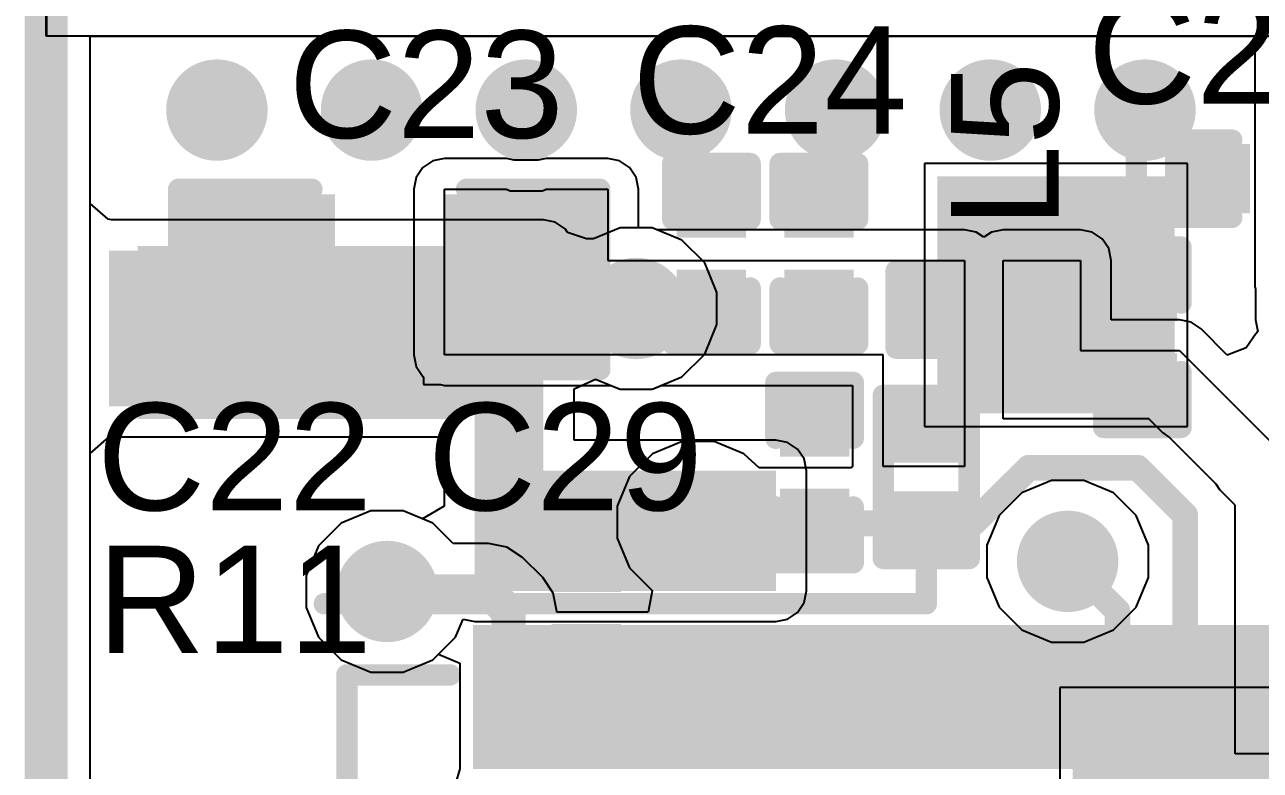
# Model space of a CAD drawing. Header units: millimetres. Extents: x -6 to 37.5, y -2.1 to 28.8.
# Drawn here: x -2.13 to 5.18, y 18.72 to 23.14 of the extents above; entities that cross this region are included whole.
import ezdxf

# ---------------------------------------------------------------- set-up
doc = ezdxf.new("R2010")
doc.units = ezdxf.units.MM
for name, color, linetype in [('BottomLayer', 5, 'Continuous'), ('BottomPaste', 16, 'Continuous'), ('BottomSolder', 6, 'Continuous'), ('Mechanical2', 216, 'Continuous'), ('TopLayer', 1, 'Continuous'), ('TopOverlay', 2, 'Continuous'), ('TopPaste', 8, 'Continuous'), ('TopSolder', 216, 'Continuous'), ('ViaHoleLayer', 16, 'Continuous')]:
    doc.layers.add(name, color=color, linetype=linetype)
doc.styles.add('Arial', font='arial.ttf', dxfattribs={"height": 0.2})

# ---------------------------------------------------------------- blocks, each defined once
blk = doc.blocks.new('QFNWB_56__7_7__4')
at = {"layer": 'TopLayer'}
for points in [[(-3.74998742, 1.91001142), (-3.09998618, 1.91001142), (-3.09998618, 1.69001186), (-3.74998742, 1.69001186)], [(-3.74998742, 1.51001222), (-3.09998618, 1.51001222), (-3.09998618, 1.29001266), (-3.74998742, 1.29001266)], [(-3.74998742, 1.11001302), (-3.09998618, 1.11001302), (-3.09998618, 0.8900134599999999), (-3.74998742, 0.8900134599999999)], [(-3.74998742, 0.71001382), (-3.09998618, 0.71001382), (-3.09998618, 0.49001426), (-3.74998742, 0.49001426)], [(-3.74998742, 0.31001462), (-3.09998618, 0.31001462), (-3.09998618, 0.09001506), (-3.74998742, 0.09001506)], [(-3.74998742, -0.08998458), (-3.09998618, -0.08998458), (-3.09998618, -0.30998414), (-3.74998742, -0.30998414)], [(-3.74998742, -0.48998378), (-3.09998618, -0.48998378), (-3.09998618, -0.70998334), (-3.74998742, -0.70998334)], [(-3.74998742, -0.88998298), (-3.09998618, -0.88998298), (-3.09998618, -1.10998254), (-3.74998742, -1.10998254)], [(-3.74998742, -1.28998218), (-3.09998618, -1.28998218), (-3.09998618, -1.50998174), (-3.74998742, -1.50998174)], [(-3.74998742, -1.68998138), (-3.09998618, -1.68998138), (-3.09998618, -1.90998094), (-3.74998742, -1.90998094)], [(-3.74998742, -2.08998058), (-3.09998618, -2.08998058), (-3.09998618, -2.30998014), (-3.74998742, -2.30998014)], [(-3.74998742, -2.48997978), (-3.09998618, -2.48997978), (-3.09998618, -2.70997934), (-3.74998742, -2.70997934)]]:
    blk.add_hatch(color=1, dxfattribs=at).paths.add_polyline_path(points)
at = {"layer": 'TopPaste'}
for points in [[(-3.74998742, 1.91001142), (-3.09998618, 1.91001142), (-3.09998618, 1.69001186), (-3.74998742, 1.69001186)], [(-3.74998742, 1.51001222), (-3.09998618, 1.51001222), (-3.09998618, 1.29001266), (-3.74998742, 1.29001266)], [(-3.74998742, 1.11001302), (-3.09998618, 1.11001302), (-3.09998618, 0.8900134599999999), (-3.74998742, 0.8900134599999999)], [(-3.74998742, 0.71001382), (-3.09998618, 0.71001382), (-3.09998618, 0.49001426), (-3.74998742, 0.49001426)], [(-3.74998742, 0.31001462), (-3.09998618, 0.31001462), (-3.09998618, 0.09001506), (-3.74998742, 0.09001506)], [(-3.74998742, -0.08998458), (-3.09998618, -0.08998458), (-3.09998618, -0.30998414), (-3.74998742, -0.30998414)], [(-3.74998742, -0.48998378), (-3.09998618, -0.48998378), (-3.09998618, -0.70998334), (-3.74998742, -0.70998334)], [(-3.74998742, -0.88998298), (-3.09998618, -0.88998298), (-3.09998618, -1.10998254), (-3.74998742, -1.10998254)], [(-3.74998742, -1.28998218), (-3.09998618, -1.28998218), (-3.09998618, -1.50998174), (-3.74998742, -1.50998174)], [(-3.74998742, -1.68998138), (-3.09998618, -1.68998138), (-3.09998618, -1.90998094), (-3.74998742, -1.90998094)], [(-3.74998742, -2.08998058), (-3.09998618, -2.08998058), (-3.09998618, -2.30998014), (-3.74998742, -2.30998014)], [(-3.74998742, -2.48997978), (-3.09998618, -2.48997978), (-3.09998618, -2.70997934), (-3.74998742, -2.70997934)]]:
    blk.add_hatch(color=8, dxfattribs=at).paths.add_polyline_path(points)
at = {"layer": 'TopSolder'}
for points in [[(-3.85158742, 2.01161142), (-2.99838618, 2.01161142), (-2.99838618, 1.58841186), (-3.85158742, 1.58841186)], [(-3.85158742, 1.61161222), (-2.99838618, 1.61161222), (-2.99838618, 1.18841266), (-3.85158742, 1.18841266)], [(-3.85158742, 1.21161302), (-2.99838618, 1.21161302), (-2.99838618, 0.7884134599999999), (-3.85158742, 0.7884134599999999)], [(-3.85158742, 0.8116138199999999), (-2.99838618, 0.8116138199999999), (-2.99838618, 0.38841426), (-3.85158742, 0.38841426)], [(-3.85158742, 0.4116146199999999), (-2.99838618, 0.4116146199999999), (-2.99838618, -0.01158494), (-3.85158742, -0.01158494)], [(-3.85158742, 0.01161542), (-2.99838618, 0.01161542), (-2.99838618, -0.4115841399999999), (-3.85158742, -0.4115841399999999)], [(-3.85158742, -0.38838378), (-2.99838618, -0.38838378), (-2.99838618, -0.8115833399999999), (-3.85158742, -0.8115833399999999)], [(-3.85158742, -0.78838298), (-2.99838618, -0.78838298), (-2.99838618, -1.21158254), (-3.85158742, -1.21158254)], [(-3.85158742, -1.18838218), (-2.99838618, -1.18838218), (-2.99838618, -1.61158174), (-3.85158742, -1.61158174)], [(-3.85158742, -1.58838138), (-2.99838618, -1.58838138), (-2.99838618, -2.01158094), (-3.85158742, -2.01158094)], [(-3.85158742, -1.98838058), (-2.99838618, -1.98838058), (-2.99838618, -2.41158014), (-3.85158742, -2.41158014)], [(-3.85158742, -2.38837978), (-2.99838618, -2.38837978), (-2.99838618, -2.81157934), (-3.85158742, -2.81157934)]]:
    blk.add_hatch(color=216, dxfattribs=at).paths.add_polyline_path(points)
at = {"layer": 'TopOverlay', "const_width": 0.127}
for points in [[(-3.556, -3.55598476), (-3.556, -2.94638476)], [(-2.921, -3.55598476), (-3.556, -3.55598476)]]:
    blk.add_lwpolyline(points, dxfattribs=at)
at = {"layer": 'TopOverlay', "const_width": 0.0635}
for points in [[(-3.587749999999999, -2.94638476, 1), (-3.52425, -2.94638476, 1)], [(-3.587749999999999, -3.55598476, 1), (-3.52425, -3.55598476, 1)], [(-3.587749999999999, -3.55598476, 1), (-3.52425, -3.55598476, 1)]]:
    blk.add_lwpolyline(points, format="xyb", close=True, dxfattribs=at)
blk = doc.blocks.new('R___0201_24')
at = {"layer": 'TopLayer'}
for points in [[(-0.40998013, 0.18499963), (-0.13998067, 0.18499963), (-0.13998067, -0.18499963), (-0.40998013, -0.18499963)], [(0.13998067, 0.18499963), (0.40998013, 0.18499963), (0.40998013, -0.18499963), (0.13998067, -0.18499963)]]:
    blk.add_hatch(color=1, dxfattribs=at).paths.add_polyline_path(points)
at = {"layer": 'TopPaste'}
for points in [[(-0.40998013, 0.18499963), (-0.13998067, 0.18499963), (-0.13998067, -0.18499963), (-0.40998013, -0.18499963)], [(0.13998067, 0.18499963), (0.40998013, 0.18499963), (0.40998013, -0.18499963), (0.13998067, -0.18499963)]]:
    blk.add_hatch(color=8, dxfattribs=at).paths.add_polyline_path(points)
at = {"layer": 'TopSolder'}
for points in [[(-0.4649812899999999, 0.24000079), (-0.08497951, 0.24000079), (-0.08497951, -0.24000079), (-0.4649812899999999, -0.24000079)], [(0.08497951, 0.24000079), (0.4649812899999999, 0.24000079), (0.4649812899999999, -0.24000079), (0.08497951, -0.24000079)]]:
    blk.add_hatch(color=216, dxfattribs=at).paths.add_polyline_path(points)
at = {"layer": 'TopOverlay', "const_width": 0.127}
for points in [[(-0.4826, 0.254), (-0.4826, -0.254)], [(-0.4826, 0.254), (0.4826, 0.254)], [(0.4826, 0.254), (0.4826, -0.254)], [(-0.4826, -0.254), (0.4826, -0.254)]]:
    blk.add_lwpolyline(points, dxfattribs=at)
at = {"layer": 'TopOverlay', "const_width": 0.0635}
for points in [[(-0.51435, 0.254, 1), (-0.4508499999999999, 0.254, 1)], [(-0.51435, 0.254, 1), (-0.4508499999999999, 0.254, 1)], [(0.4508499999999999, 0.254, 1), (0.51435, 0.254, 1)], [(0.4508499999999999, 0.254, 1), (0.51435, 0.254, 1)], [(-0.51435, -0.254, 1), (-0.4508499999999999, -0.254, 1)], [(-0.51435, -0.254, 1), (-0.4508499999999999, -0.254, 1)], [(0.4508499999999999, -0.254, 1), (0.51435, -0.254, 1)], [(0.4508499999999999, -0.254, 1), (0.51435, -0.254, 1)]]:
    blk.add_lwpolyline(points, format="xyb", close=True, dxfattribs=at)
blk = doc.blocks.new('IND_0201_26')
at = {"layer": 'TopLayer'}
for points in [[(-0.39998015, 0.1499997), (-0.14998065, 0.1499997), (-0.14998065, -0.1499997), (-0.39998015, -0.1499997)], [(0.14998065, 0.1499997), (0.39998015, 0.1499997), (0.39998015, -0.1499997), (0.14998065, -0.1499997)]]:
    blk.add_hatch(color=1, dxfattribs=at).paths.add_polyline_path(points)
at = {"layer": 'TopPaste'}
for points in [[(-0.39998015, 0.1499997), (-0.14998065, 0.1499997), (-0.14998065, -0.1499997), (-0.39998015, -0.1499997)], [(0.14998065, 0.1499997), (0.39998015, 0.1499997), (0.39998015, -0.1499997), (0.14998065, -0.1499997)]]:
    blk.add_hatch(color=8, dxfattribs=at).paths.add_polyline_path(points)
at = {"layer": 'TopSolder'}
for points in [[(-0.4549813099999999, 0.20500086), (-0.09497948999999999, 0.20500086), (-0.09497948999999999, -0.20500086), (-0.4549813099999999, -0.20500086)], [(0.09497948999999999, 0.20500086), (0.4549813099999999, 0.20500086), (0.4549813099999999, -0.20500086), (0.09497948999999999, -0.20500086)]]:
    blk.add_hatch(color=216, dxfattribs=at).paths.add_polyline_path(points)
at = {"layer": 'TopOverlay', "const_width": 0.127}
for points in [[(-0.4826, 0.2286), (0.4826, 0.2286)], [(-0.4826, -0.2286), (-0.4826, 0.2286)], [(0.4826, -0.2286), (0.4826, 0.2286)], [(-0.4826, -0.2286), (0.4826, -0.2286)]]:
    blk.add_lwpolyline(points, dxfattribs=at)
at = {"layer": 'TopOverlay', "const_width": 0.0635}
for points in [[(-0.51435, 0.2286, 1), (-0.4508499999999999, 0.2286, 1)], [(-0.51435, 0.2286, 1), (-0.4508499999999999, 0.2286, 1)], [(0.4508499999999999, 0.2286, 1), (0.51435, 0.2286, 1)], [(0.4508499999999999, 0.2286, 1), (0.51435, 0.2286, 1)], [(-0.51435, -0.2286, 1), (-0.4508499999999999, -0.2286, 1)], [(-0.51435, -0.2286, 1), (-0.4508499999999999, -0.2286, 1)], [(0.4508499999999999, -0.2286, 1), (0.51435, -0.2286, 1)], [(0.4508499999999999, -0.2286, 1), (0.51435, -0.2286, 1)]]:
    blk.add_lwpolyline(points, format="xyb", close=True, dxfattribs=at)
blk = doc.blocks.new('CAP_0201_B_36')
at = {"layer": 'BottomLayer'}
for points in [[(-0.44998132, 0.15002002), (-0.14998192, 0.15002002), (-0.14998192, -0.14997938), (-0.44998132, -0.14997938)], [(0.15001748, 0.15002002), (0.45001688, 0.15002002), (0.45001688, -0.14997938), (0.15001748, -0.14997938)]]:
    blk.add_hatch(color=5, dxfattribs=at).paths.add_polyline_path(points)
at = {"layer": 'BottomPaste'}
for points in [[(-0.44998132, 0.15002002), (-0.14998192, 0.15002002), (-0.14998192, -0.14997938), (-0.44998132, -0.14997938)], [(0.15001748, 0.15002002), (0.45001688, 0.15002002), (0.45001688, -0.14997938), (0.15001748, -0.14997938)]]:
    blk.add_hatch(color=16, dxfattribs=at).paths.add_polyline_path(points)
at = {"layer": 'BottomSolder'}
for points in [[(-0.50498248, 0.20502118), (-0.09498076, 0.20502118), (-0.09498076, -0.20498054), (-0.50498248, -0.20498054)], [(0.09501631999999999, 0.20502118), (0.50501804, 0.20502118), (0.50501804, -0.20498054), (0.09501631999999999, -0.20498054)]]:
    blk.add_hatch(color=6, dxfattribs=at).paths.add_polyline_path(points)
blk = doc.blocks.new('CAP_0201_38')
at = {"layer": 'TopLayer'}
for points in [[(-0.44998386, 0.15002002), (-0.14998446, 0.15002002), (-0.14998446, -0.14997938), (-0.44998386, -0.14997938)], [(0.15001494, 0.15002002), (0.45001434, 0.15002002), (0.45001434, -0.14997938), (0.15001494, -0.14997938)]]:
    blk.add_hatch(color=1, dxfattribs=at).paths.add_polyline_path(points)
at = {"layer": 'TopPaste'}
for points in [[(-0.44998386, 0.15002002), (-0.14998446, 0.15002002), (-0.14998446, -0.14997938), (-0.44998386, -0.14997938)], [(0.15001494, 0.15002002), (0.45001434, 0.15002002), (0.45001434, -0.14997938), (0.15001494, -0.14997938)]]:
    blk.add_hatch(color=8, dxfattribs=at).paths.add_polyline_path(points)
at = {"layer": 'TopSolder'}
for points in [[(-0.50498502, 0.20502118), (-0.0949833, 0.20502118), (-0.0949833, -0.20498054), (-0.50498502, -0.20498054)], [(0.09501377999999999, 0.20502118), (0.5050155, 0.20502118), (0.5050155, -0.20498054), (0.09501377999999999, -0.20498054)]]:
    blk.add_hatch(color=216, dxfattribs=at).paths.add_polyline_path(points)
at = {"layer": 'TopOverlay', "const_width": 0.127}
for points in [[(-0.53341016, -0.22857968), (-0.53341016, 0.22862032)], [(-0.20321016, 0.22862032), (-0.53341016, 0.22862032)], [(0.53338984, 0.22862032), (0.20318984, 0.22862032)], [(0.53338984, -0.22857968), (0.53338984, 0.22862032)], [(-0.20321016, -0.22857968), (-0.53341016, -0.22857968)], [(0.53338984, -0.22857968), (0.20318984, -0.22857968)]]:
    blk.add_lwpolyline(points, dxfattribs=at)
at = {"layer": 'TopOverlay', "const_width": 0.0635}
for points in [[(-0.56516016, 0.22862032, 1), (-0.50166016, 0.22862032, 1)], [(-0.56516016, 0.22862032, 1), (-0.50166016, 0.22862032, 1)], [(-0.23496016, 0.22862032, 1), (-0.17146016, 0.22862032, 1)], [(0.17143984, 0.22862032, 1), (0.23493984, 0.22862032, 1)], [(0.50163984, 0.22862032, 1), (0.56513984, 0.22862032, 1)], [(0.50163984, 0.22862032, 1), (0.56513984, 0.22862032, 1)], [(-0.56516016, -0.22857968, 1), (-0.50166016, -0.22857968, 1)], [(-0.56516016, -0.22857968, 1), (-0.50166016, -0.22857968, 1)], [(-0.23496016, -0.22857968, 1), (-0.17146016, -0.22857968, 1)], [(0.17143984, -0.22857968, 1), (0.23493984, -0.22857968, 1)], [(0.50163984, -0.22857968, 1), (0.56513984, -0.22857968, 1)], [(0.50163984, -0.22857968, 1), (0.56513984, -0.22857968, 1)]]:
    blk.add_lwpolyline(points, format="xyb", close=True, dxfattribs=at)
blk = doc.blocks.new('CAP_0201_39')
at = {"layer": 'TopLayer'}
for points in [[(-0.4500245, 0.1499997), (-0.1500251, 0.1499997), (-0.1500251, -0.1499997), (-0.4500245, -0.1499997)], [(0.1499743, 0.1499997), (0.4499736999999999, 0.1499997), (0.4499736999999999, -0.1499997), (0.1499743, -0.1499997)]]:
    blk.add_hatch(color=1, dxfattribs=at).paths.add_polyline_path(points)
at = {"layer": 'TopPaste'}
for points in [[(-0.4500245, 0.1499997), (-0.1500251, 0.1499997), (-0.1500251, -0.1499997), (-0.4500245, -0.1499997)], [(0.1499743, 0.1499997), (0.4499736999999999, 0.1499997), (0.4499736999999999, -0.1499997), (0.1499743, -0.1499997)]]:
    blk.add_hatch(color=8, dxfattribs=at).paths.add_polyline_path(points)
at = {"layer": 'TopSolder'}
for points in [[(-0.5050256599999999, 0.20500086), (-0.09502393999999999, 0.20500086), (-0.09502393999999999, -0.20500086), (-0.5050256599999999, -0.20500086)], [(0.09497314, 0.20500086), (0.50497486, 0.20500086), (0.50497486, -0.20500086), (0.09497314, -0.20500086)]]:
    blk.add_hatch(color=216, dxfattribs=at).paths.add_polyline_path(points)
at = {"layer": 'TopOverlay', "const_width": 0.127}
for points in [[(-0.5334, -0.2286), (-0.5334, 0.2286)], [(-0.2032, 0.2286), (-0.5334, 0.2286)], [(0.5334, 0.2286), (0.2032, 0.2286)], [(0.5334, -0.2286), (0.5334, 0.2286)], [(-0.2032, -0.2286), (-0.5334, -0.2286)], [(0.5334, -0.2286), (0.2032, -0.2286)]]:
    blk.add_lwpolyline(points, dxfattribs=at)
at = {"layer": 'TopOverlay', "const_width": 0.0635}
for points in [[(-0.5651499999999999, 0.2286, 1), (-0.5016499999999999, 0.2286, 1)], [(-0.5651499999999999, 0.2286, 1), (-0.5016499999999999, 0.2286, 1)], [(-0.23495, 0.2286, 1), (-0.17145, 0.2286, 1)], [(0.17145, 0.2286, 1), (0.23495, 0.2286, 1)], [(0.5016499999999999, 0.2286, 1), (0.5651499999999999, 0.2286, 1)], [(0.5016499999999999, 0.2286, 1), (0.5651499999999999, 0.2286, 1)], [(-0.5651499999999999, -0.2286, 1), (-0.5016499999999999, -0.2286, 1)], [(-0.5651499999999999, -0.2286, 1), (-0.5016499999999999, -0.2286, 1)], [(-0.23495, -0.2286, 1), (-0.17145, -0.2286, 1)], [(0.17145, -0.2286, 1), (0.23495, -0.2286, 1)], [(0.5016499999999999, -0.2286, 1), (0.5651499999999999, -0.2286, 1)], [(0.5016499999999999, -0.2286, 1), (0.5651499999999999, -0.2286, 1)]]:
    blk.add_lwpolyline(points, format="xyb", close=True, dxfattribs=at)
blk = doc.blocks.new('CAP_0201_40')
at = {"layer": 'TopLayer'}
for points in [[(-0.4500245, 0.1499997), (-0.1500251, 0.1499997), (-0.1500251, -0.1499997), (-0.4500245, -0.1499997)], [(0.1499743, 0.1499997), (0.4499736999999999, 0.1499997), (0.4499736999999999, -0.1499997), (0.1499743, -0.1499997)]]:
    blk.add_hatch(color=1, dxfattribs=at).paths.add_polyline_path(points)
at = {"layer": 'TopPaste'}
for points in [[(-0.4500245, 0.1499997), (-0.1500251, 0.1499997), (-0.1500251, -0.1499997), (-0.4500245, -0.1499997)], [(0.1499743, 0.1499997), (0.4499736999999999, 0.1499997), (0.4499736999999999, -0.1499997), (0.1499743, -0.1499997)]]:
    blk.add_hatch(color=8, dxfattribs=at).paths.add_polyline_path(points)
at = {"layer": 'TopSolder'}
for points in [[(-0.5050256599999999, 0.20500086), (-0.09502393999999999, 0.20500086), (-0.09502393999999999, -0.20500086), (-0.5050256599999999, -0.20500086)], [(0.09497314, 0.20500086), (0.50497486, 0.20500086), (0.50497486, -0.20500086), (0.09497314, -0.20500086)]]:
    blk.add_hatch(color=216, dxfattribs=at).paths.add_polyline_path(points)
at = {"layer": 'TopOverlay', "const_width": 0.127}
for points in [[(-0.5334, -0.2286), (-0.5334, 0.2286)], [(-0.2032, 0.2286), (-0.5334, 0.2286)], [(0.5334, 0.2286), (0.2032, 0.2286)], [(0.5334, -0.2286), (0.5334, 0.2286)], [(-0.2032, -0.2286), (-0.5334, -0.2286)], [(0.5334, -0.2286), (0.2032, -0.2286)]]:
    blk.add_lwpolyline(points, dxfattribs=at)
at = {"layer": 'TopOverlay', "const_width": 0.0635}
for points in [[(-0.5651499999999999, 0.2286, 1), (-0.5016499999999999, 0.2286, 1)], [(-0.5651499999999999, 0.2286, 1), (-0.5016499999999999, 0.2286, 1)], [(-0.23495, 0.2286, 1), (-0.17145, 0.2286, 1)], [(0.17145, 0.2286, 1), (0.23495, 0.2286, 1)], [(0.5016499999999999, 0.2286, 1), (0.5651499999999999, 0.2286, 1)], [(0.5016499999999999, 0.2286, 1), (0.5651499999999999, 0.2286, 1)], [(-0.5651499999999999, -0.2286, 1), (-0.5016499999999999, -0.2286, 1)], [(-0.5651499999999999, -0.2286, 1), (-0.5016499999999999, -0.2286, 1)], [(-0.23495, -0.2286, 1), (-0.17145, -0.2286, 1)], [(0.17145, -0.2286, 1), (0.23495, -0.2286, 1)], [(0.5016499999999999, -0.2286, 1), (0.5651499999999999, -0.2286, 1)], [(0.5016499999999999, -0.2286, 1), (0.5651499999999999, -0.2286, 1)]]:
    blk.add_lwpolyline(points, format="xyb", close=True, dxfattribs=at)
blk = doc.blocks.new('C___0603_41')
at = {"layer": 'TopLayer'}
for points in [[(-0.3809999999999999, 0.4445), (-0.3810000000000001, -0.4445), (-1.143, -0.4445), (-1.143, 0.4445)], [(1.143, 0.4445), (1.143, -0.4445), (0.3809999999999999, -0.4445), (0.3810000000000001, 0.4445)]]:
    blk.add_hatch(color=1, dxfattribs=at).paths.add_polyline_path(points)
at = {"layer": 'TopPaste'}
for points in [[(-0.3809999999999999, 0.4445), (-0.3810000000000001, -0.4445), (-1.143, -0.4445), (-1.143, 0.4445)], [(1.143, 0.4445), (1.143, -0.4445), (0.3809999999999999, -0.4445), (0.3810000000000001, 0.4445)]]:
    blk.add_hatch(color=8, dxfattribs=at).paths.add_polyline_path(points)
at = {"layer": 'TopSolder'}
for points in [[(-0.3210001199999999, 0.5044998799999999), (-0.3210001200000001, -0.50449988), (-1.20299988, -0.5044998799999999), (-1.20299988, 0.50449988)], [(1.20299988, 0.5044998799999999), (1.20299988, -0.50449988), (0.3210001199999999, -0.5044998799999999), (0.3210001200000001, 0.50449988)]]:
    blk.add_hatch(color=216, dxfattribs=at).paths.add_polyline_path(points)
at = {"layer": 'TopOverlay', "const_width": 0.127}
for points in [[(-1.2446, -0.5334), (-1.2446, 0.5334)], [(-1.2446, 0.5334), (-0.4571999999999999, 0.5334)], [(0.4571999999999999, 0.5334), (1.2446, 0.5334)], [(1.2446, -0.5334), (1.2446, 0.5334)], [(-1.2446, -0.5334), (-0.4571999999999999, -0.5334)], [(0.4571999999999999, -0.5334), (1.2446, -0.5334)]]:
    blk.add_lwpolyline(points, dxfattribs=at)
at = {"layer": 'TopOverlay', "const_width": 0.0635}
for points in [[(-1.27635, 0.5334, 1), (-1.21285, 0.5334, 1)], [(-1.27635, 0.5334, 1), (-1.21285, 0.5334, 1)], [(-0.4889499999999999, 0.5334, 1), (-0.42545, 0.5334, 1)], [(0.42545, 0.5334, 1), (0.4889499999999999, 0.5334, 1)], [(1.21285, 0.5334, 1), (1.27635, 0.5334, 1)], [(1.21285, 0.5334, 1), (1.27635, 0.5334, 1)], [(-1.27635, -0.5334, 1), (-1.21285, -0.5334, 1)], [(-1.27635, -0.5334, 1), (-1.21285, -0.5334, 1)], [(-0.4889499999999999, -0.5334, 1), (-0.42545, -0.5334, 1)], [(0.42545, -0.5334, 1), (0.4889499999999999, -0.5334, 1)], [(1.21285, -0.5334, 1), (1.27635, -0.5334, 1)], [(1.21285, -0.5334, 1), (1.27635, -0.5334, 1)]]:
    blk.add_lwpolyline(points, format="xyb", close=True, dxfattribs=at)
blk = doc.blocks.new('B3U_1000P_B_52')
at = {"layer": 'BottomLayer'}
for points in [[(-2.10998943, 0.8599792299999999), (-1.28998853, 0.8599792299999999), (-1.28998853, -0.86001987), (-2.10998943, -0.86001987)], [(1.29000377, 0.8599792299999999), (2.11000467, 0.8599792299999999), (2.11000467, -0.86001987), (1.29000377, -0.86001987)]]:
    blk.add_hatch(color=5, dxfattribs=at).paths.add_polyline_path(points)
at = {"layer": 'BottomPaste'}
for points in [[(-2.10998943, 0.8599792299999999), (-1.28998853, 0.8599792299999999), (-1.28998853, -0.86001987), (-2.10998943, -0.86001987)], [(1.29000377, 0.8599792299999999), (2.11000467, 0.8599792299999999), (2.11000467, -0.86001987), (1.29000377, -0.86001987)]]:
    blk.add_hatch(color=16, dxfattribs=at).paths.add_polyline_path(points)
at = {"layer": 'BottomSolder'}
for points in [[(-2.21158943, 0.96157923), (-1.18838853, 0.96157923), (-1.18838853, -0.9616198699999999), (-2.21158943, -0.9616198699999999)], [(1.18840377, 0.96157923), (2.21160467, 0.96157923), (2.21160467, -0.9616198699999999), (1.18840377, -0.9616198699999999)]]:
    blk.add_hatch(color=6, dxfattribs=at).paths.add_polyline_path(points)
blk = doc.blocks.new('TC33X_2_103E__B_58')
at = {"layer": 'BottomLayer'}
for points in [[(-1.60000569, 2.22500571), (-0.4000055499999999, 2.22500571), (-0.4000055499999999, 1.02500557), (-1.60000569, 1.02500557)], [(0.39999031, 2.22500571), (1.59999045, 2.22500571), (1.59999045, 1.02500557), (0.39999031, 1.02500557)], [(-0.8000072899999999, -0.87497539), (0.7999920500000001, -0.87497539), (0.7999920500000001, -2.37497493), (-0.8000072899999999, -2.37497493)]]:
    blk.add_hatch(color=5, dxfattribs=at).paths.add_polyline_path(points)
at = {"layer": 'BottomPaste'}
for points in [[(-1.60000569, 2.22500571), (-0.4000055499999999, 2.22500571), (-0.4000055499999999, 1.02500557), (-1.60000569, 1.02500557)], [(0.39999031, 2.22500571), (1.59999045, 2.22500571), (1.59999045, 1.02500557), (0.39999031, 1.02500557)], [(-0.8000072899999999, -0.87497539), (0.7999920500000001, -0.87497539), (0.7999920500000001, -2.37497493), (-0.8000072899999999, -2.37497493)]]:
    blk.add_hatch(color=16, dxfattribs=at).paths.add_polyline_path(points)
at = {"layer": 'BottomSolder'}
for points in [[(-1.70160569, 2.32660571), (-0.29840555, 2.32660571), (-0.29840555, 0.9234055699999999), (-1.70160569, 0.9234055699999999)], [(0.29839031, 2.32660571), (1.70159045, 2.32660571), (1.70159045, 0.9234055699999999), (0.29839031, 0.9234055699999999)], [(-0.9016072900000001, -0.7733753899999999), (0.90159205, -0.7733753899999999), (0.90159205, -2.47657493), (-0.9016072900000001, -2.47657493)]]:
    blk.add_hatch(color=6, dxfattribs=at).paths.add_polyline_path(points)
blk = doc.blocks.new('CAP_0201_88')
at = {"layer": 'TopLayer'}
for points in [[(-0.4500245, 0.1499997), (-0.1500251, 0.1499997), (-0.1500251, -0.1499997), (-0.4500245, -0.1499997)], [(0.1499743, 0.1499997), (0.4499736999999999, 0.1499997), (0.4499736999999999, -0.1499997), (0.1499743, -0.1499997)]]:
    blk.add_hatch(color=1, dxfattribs=at).paths.add_polyline_path(points)
at = {"layer": 'TopPaste'}
for points in [[(-0.4500245, 0.1499997), (-0.1500251, 0.1499997), (-0.1500251, -0.1499997), (-0.4500245, -0.1499997)], [(0.1499743, 0.1499997), (0.4499736999999999, 0.1499997), (0.4499736999999999, -0.1499997), (0.1499743, -0.1499997)]]:
    blk.add_hatch(color=8, dxfattribs=at).paths.add_polyline_path(points)
at = {"layer": 'TopSolder'}
for points in [[(-0.5050256599999999, 0.20500086), (-0.09502393999999999, 0.20500086), (-0.09502393999999999, -0.20500086), (-0.5050256599999999, -0.20500086)], [(0.09497314, 0.20500086), (0.50497486, 0.20500086), (0.50497486, -0.20500086), (0.09497314, -0.20500086)]]:
    blk.add_hatch(color=216, dxfattribs=at).paths.add_polyline_path(points)
at = {"layer": 'TopOverlay', "const_width": 0.127}
for points in [[(-0.5334, -0.2286), (-0.5334, 0.2286)], [(-0.2032, 0.2286), (-0.5334, 0.2286)], [(0.5334, 0.2286), (0.2032, 0.2286)], [(0.5334, -0.2286), (0.5334, 0.2286)], [(-0.2032, -0.2286), (-0.5334, -0.2286)], [(0.5334, -0.2286), (0.2032, -0.2286)]]:
    blk.add_lwpolyline(points, dxfattribs=at)
at = {"layer": 'TopOverlay', "const_width": 0.0635}
for points in [[(-0.5651499999999999, 0.2286, 1), (-0.5016499999999999, 0.2286, 1)], [(-0.5651499999999999, 0.2286, 1), (-0.5016499999999999, 0.2286, 1)], [(-0.23495, 0.2286, 1), (-0.17145, 0.2286, 1)], [(0.17145, 0.2286, 1), (0.23495, 0.2286, 1)], [(0.5016499999999999, 0.2286, 1), (0.5651499999999999, 0.2286, 1)], [(0.5016499999999999, 0.2286, 1), (0.5651499999999999, 0.2286, 1)], [(-0.5651499999999999, -0.2286, 1), (-0.5016499999999999, -0.2286, 1)], [(-0.5651499999999999, -0.2286, 1), (-0.5016499999999999, -0.2286, 1)], [(-0.23495, -0.2286, 1), (-0.17145, -0.2286, 1)], [(0.17145, -0.2286, 1), (0.23495, -0.2286, 1)], [(0.5016499999999999, -0.2286, 1), (0.5651499999999999, -0.2286, 1)], [(0.5016499999999999, -0.2286, 1), (0.5651499999999999, -0.2286, 1)]]:
    blk.add_lwpolyline(points, format="xyb", close=True, dxfattribs=at)
blk = doc.blocks.new('CAP_0201_96')
at = {"layer": 'TopLayer'}
for points in [[(-0.4499991, 0.1499997), (-0.1499997, 0.1499997), (-0.1499997, -0.1499997), (-0.4499991, -0.1499997)], [(0.1499997, 0.1499997), (0.4499991, 0.1499997), (0.4499991, -0.1499997), (0.1499997, -0.1499997)]]:
    blk.add_hatch(color=1, dxfattribs=at).paths.add_polyline_path(points)
at = {"layer": 'TopPaste'}
for points in [[(-0.4499991, 0.1499997), (-0.1499997, 0.1499997), (-0.1499997, -0.1499997), (-0.4499991, -0.1499997)], [(0.1499997, 0.1499997), (0.4499991, 0.1499997), (0.4499991, -0.1499997), (0.1499997, -0.1499997)]]:
    blk.add_hatch(color=8, dxfattribs=at).paths.add_polyline_path(points)
at = {"layer": 'TopSolder'}
for points in [[(-0.50500026, 0.20500086), (-0.09499853999999999, 0.20500086), (-0.09499853999999999, -0.20500086), (-0.50500026, -0.20500086)], [(0.09499853999999999, 0.20500086), (0.50500026, 0.20500086), (0.50500026, -0.20500086), (0.09499853999999999, -0.20500086)]]:
    blk.add_hatch(color=216, dxfattribs=at).paths.add_polyline_path(points)
at = {"layer": 'TopOverlay', "const_width": 0.127}
for points in [[(-0.5333746, -0.2286), (-0.5333746, 0.2286)], [(-0.5333746, 0.2286), (-0.2031746, 0.2286)], [(0.2032254, 0.2286), (0.5334253999999999, 0.2286)], [(0.5334253999999999, -0.2286), (0.5334253999999999, 0.2286)], [(-0.5333746, -0.2286), (-0.2031746, -0.2286)], [(0.2032254, -0.2286), (0.5334253999999999, -0.2286)]]:
    blk.add_lwpolyline(points, dxfattribs=at)
at = {"layer": 'TopOverlay', "const_width": 0.0635}
for points in [[(-0.5651246, 0.2286, 1), (-0.5016246, 0.2286, 1)], [(-0.5651246, 0.2286, 1), (-0.5016246, 0.2286, 1)], [(-0.2349246, 0.2286, 1), (-0.1714246, 0.2286, 1)], [(0.1714754, 0.2286, 1), (0.2349754, 0.2286, 1)], [(0.5016754, 0.2286, 1), (0.5651754, 0.2286, 1)], [(0.5016754, 0.2286, 1), (0.5651754, 0.2286, 1)], [(-0.5651246, -0.2286, 1), (-0.5016246, -0.2286, 1)], [(-0.5651246, -0.2286, 1), (-0.5016246, -0.2286, 1)], [(-0.2349246, -0.2286, 1), (-0.1714246, -0.2286, 1)], [(0.1714754, -0.2286, 1), (0.2349754, -0.2286, 1)], [(0.5016754, -0.2286, 1), (0.5651754, -0.2286, 1)], [(0.5016754, -0.2286, 1), (0.5651754, -0.2286, 1)]]:
    blk.add_lwpolyline(points, format="xyb", close=True, dxfattribs=at)

msp = doc.modelspace()

# ---------------------------------------------------------------- hatches: boundary and pattern name
at = {"layer": 'BottomLayer'}
h = msp.add_hatch(color=5, dxfattribs=at)
edge = h.paths.add_edge_path()
edge.add_arc((-0.9905999999999999, 22.6314), 0.2999994, 0, 360)
h = msp.add_hatch(color=5, dxfattribs=at)
edge = h.paths.add_edge_path()
edge.add_arc((-0.0762, 22.6314), 0.2999994, 0, 360)
h = msp.add_hatch(color=5, dxfattribs=at)
edge = h.paths.add_edge_path()
edge.add_arc((0.8382, 22.6314), 0.2999994, 0, 360)
h = msp.add_hatch(color=5, dxfattribs=at)
edge = h.paths.add_edge_path()
edge.add_arc((1.7526, 22.6314), 0.2999994, 0, 360)
h = msp.add_hatch(color=5, dxfattribs=at)
edge = h.paths.add_edge_path()
edge.add_arc((2.667, 22.6314), 0.2999994, 0, 360)
h = msp.add_hatch(color=5, dxfattribs=at)
edge = h.paths.add_edge_path()
edge.add_arc((3.581399999999999, 22.6314), 0.2999994, 0, 360)
h = msp.add_hatch(color=5, dxfattribs=at)
edge = h.paths.add_edge_path()
edge.add_arc((4.495799999999999, 22.6314), 0.2999994, 0, 360)
for points in [[(-1.62807396, 20.8788), (0.9397999999999999, 20.8788), (0.9397999999999999, 21.79978368), (-1.62807396, 21.79978368)], [(0.5334, 19.7866), (0.9397999999999999, 19.7866), (0.9397999999999999, 21.79978368), (0.5334, 21.79978368)], [(0.5334, 19.7866), (2.31387396, 19.7866), (2.31387396, 20.4978), (0.5334, 20.4978)]]:
    msp.add_hatch(color=5, dxfattribs=at).paths.add_polyline_path(points)
h = msp.add_hatch(color=5, dxfattribs=at)
edge = h.paths.add_edge_path()
edge.add_arc((1.48778468, 21.4573866), 0.2999994, 0, 360)
h = msp.add_hatch(color=5, dxfattribs=at)
edge = h.paths.add_edge_path()
edge.add_arc((1.8542, 20.193), 0.2999994, 0, 360)
h = msp.add_hatch(color=5, dxfattribs=at)
edge = h.paths.add_edge_path()
edge.add_arc((4.0386, 19.9611361), 0.2999994, 0, 360)
h = msp.add_hatch(color=5, dxfattribs=at)
edge = h.paths.add_edge_path()
edge.add_arc((0.01518412, 19.78293478), 0.2999994, 0, 360)
at = {"layer": 'TopLayer'}
h = msp.add_hatch(color=1, dxfattribs=at)
edge = h.paths.add_edge_path()
edge.add_arc((-0.9905999999999999, 22.6314), 0.2999994, 0, 360)
h = msp.add_hatch(color=1, dxfattribs=at)
edge = h.paths.add_edge_path()
edge.add_arc((-0.0762, 22.6314), 0.2999994, 0, 360)
h = msp.add_hatch(color=1, dxfattribs=at)
edge = h.paths.add_edge_path()
edge.add_arc((0.8382, 22.6314), 0.2999994, 0, 360)
h = msp.add_hatch(color=1, dxfattribs=at)
edge = h.paths.add_edge_path()
edge.add_arc((1.7526, 22.6314), 0.2999994, 0, 360)
h = msp.add_hatch(color=1, dxfattribs=at)
edge = h.paths.add_edge_path()
edge.add_arc((2.667, 22.6314), 0.2999994, 0, 360)
h = msp.add_hatch(color=1, dxfattribs=at)
edge = h.paths.add_edge_path()
edge.add_arc((3.581399999999999, 22.6314), 0.2999994, 0, 360)
h = msp.add_hatch(color=1, dxfattribs=at)
edge = h.paths.add_edge_path()
edge.add_arc((4.495799999999999, 22.6314), 0.2999994, 0, 360)
h = msp.add_hatch(color=1, dxfattribs=at)
edge = h.paths.add_edge_path()
edge.add_arc((1.48778468, 21.4573866), 0.2999994, 0, 360)
h = msp.add_hatch(color=1, dxfattribs=at)
edge = h.paths.add_edge_path()
edge.add_arc((1.8542, 20.193), 0.2999994, 0, 360)
h = msp.add_hatch(color=1, dxfattribs=at)
edge = h.paths.add_edge_path()
edge.add_arc((4.0386, 19.9611361), 0.2999994, 0, 360)
h = msp.add_hatch(color=1, dxfattribs=at)
edge = h.paths.add_edge_path()
edge.add_arc((0.01518412, 19.78293478), 0.2999994, 0, 360)
at = {"layer": 'ViaHoleLayer'}
h = msp.add_hatch(color=16, dxfattribs=at)
edge = h.paths.add_edge_path()
edge.add_arc((-0.9905999999999999, 22.6314), 0.1499997, 0, 360)
h = msp.add_hatch(color=16, dxfattribs=at)
edge = h.paths.add_edge_path()
edge.add_arc((-0.0762, 22.6314), 0.1499997, 0, 360)
h = msp.add_hatch(color=16, dxfattribs=at)
edge = h.paths.add_edge_path()
edge.add_arc((0.8382, 22.6314), 0.1499997, 0, 360)
h = msp.add_hatch(color=16, dxfattribs=at)
edge = h.paths.add_edge_path()
edge.add_arc((1.7526, 22.6314), 0.1499997, 0, 360)
h = msp.add_hatch(color=16, dxfattribs=at)
edge = h.paths.add_edge_path()
edge.add_arc((2.667, 22.6314), 0.1499997, 0, 360)
h = msp.add_hatch(color=16, dxfattribs=at)
edge = h.paths.add_edge_path()
edge.add_arc((3.581399999999999, 22.6314), 0.1499997, 0, 360)
h = msp.add_hatch(color=16, dxfattribs=at)
edge = h.paths.add_edge_path()
edge.add_arc((4.495799999999999, 22.6314), 0.1499997, 0, 360)
h = msp.add_hatch(color=16, dxfattribs=at)
edge = h.paths.add_edge_path()
edge.add_arc((1.48778468, 21.4573866), 0.1499997, 0, 360)
h = msp.add_hatch(color=16, dxfattribs=at)
edge = h.paths.add_edge_path()
edge.add_arc((1.8542, 20.193), 0.1499997, 0, 360)
h = msp.add_hatch(color=16, dxfattribs=at)
edge = h.paths.add_edge_path()
edge.add_arc((4.0386, 19.9611361), 0.1499997, 0, 360)
h = msp.add_hatch(color=16, dxfattribs=at)
edge = h.paths.add_edge_path()
edge.add_arc((0.01518412, 19.78293478), 0.1499997, 0, 360)

# ---------------------------------------------------------------- linework, layer by layer
at = {"layer": 'BottomLayer'}
for p, q in [((-2.00000362, 23.06979638), (-1.99999854, 26.39719892)), ((11.4398171, 23.06979892), (-2.00000362, 23.06979638)), ((-1.74103538, 23.06979638), (11.4398171, 23.06979892)), ((-1.74103538, 22.07925734), (-1.74103538, 23.06979638)), ((4.74815916, 22.31565768), (3.19256156, 22.31565768)), ((3.19256156, 22.31565768), (3.19256156, 20.76006008)), ((4.74815916, 20.76006008), (4.74815916, 22.31565768)), ((-1.63429188, 21.98647114), (-1.74103538, 22.07925734)), ((-1.61403538, 21.98106602), (-1.63429188, 21.98647114)), ((0.9397999999999999, 21.98106602), (-1.61403538, 21.98106602)), ((1.00917248, 21.9672662), (0.9397999999999999, 21.98106602)), ((1.06798618, 21.92796986), (1.00917248, 21.9672662)), ((1.08202984, 21.90695136), (1.06798618, 21.92796986)), ((1.3927455, 21.935186), (1.2365101, 21.87047188)), ((1.58282386, 21.935186), (1.3927455, 21.935186)), ((1.75843692, 21.86244548), (1.58282386, 21.935186)), ((1.1940794, 21.87004008), (1.08202984, 21.90695136)), ((1.2365101, 21.87047188), (1.1940794, 21.87004008)), ((1.89284356, 21.72803884), (1.75843692, 21.86244548)), ((1.96558408, 21.55242578), (1.89284356, 21.72803884)), ((1.96558408, 21.36234742), (1.96558408, 21.55242578)), ((1.89284356, 21.18673436), (1.96558408, 21.36234742)), ((1.75843692, 21.05232772), (1.89284356, 21.18673436)), ((1.12108234, 20.98244216), (1.24808488, 21.03950834)), ((1.24808488, 21.03950834), (1.3927455, 20.9795872)), ((1.58282386, 20.9795872), (1.75843692, 21.05232772)), ((1.12108234, 20.67908234), (1.12108234, 20.98244216)), ((1.3927455, 20.9795872), (1.58282386, 20.9795872)), ((3.19256156, 20.76006008), (4.74815916, 20.76006008)), ((-1.74103538, 20.59932634), (-1.62807142, 20.69751766)), ((-1.62807142, 20.69751766), (0.3521176599999999, 20.69751766)), ((0.3521176599999999, 20.69751766), (0.3521176599999999, 20.28764802)), ((2.31387396, 20.67908234), (1.12108234, 20.67908234)), ((2.38324644, 20.66528252), (2.31387396, 20.67908234)), ((-1.74103538, 15.03361992), (-1.74103538, 20.59932634)), ((2.44206014, 20.62598618), (2.38324644, 20.66528252)), ((2.48135648, 20.56717248), (2.44206014, 20.62598618)), ((2.4951563, 20.4978), (2.48135648, 20.56717248)), ((2.4951563, 19.7866), (2.4951563, 20.4978)), ((3.94356082, 20.4389355), (3.767947759999999, 20.36619498)), ((4.133639179999999, 20.4389355), (3.94356082, 20.4389355)), ((4.309252239999999, 20.36619498), (4.133639179999999, 20.4389355)), ((3.767947759999999, 20.36619498), (3.63354112, 20.23178834)), ((4.44365888, 20.23178834), (4.309252239999999, 20.36619498)), ((-0.07985505999999999, 20.26073418), (-0.25546812, 20.18799366)), ((0.1102233, 20.26073418), (-0.07985505999999999, 20.26073418)), ((0.22511512, 20.21314474), (0.1102233, 20.26073418)), ((0.3521176599999999, 20.28764802), (0.22511512, 20.21314474)), ((-0.25546812, 20.18799366), (-0.3898747599999999, 20.05358702)), ((3.63354112, 20.23178834), (3.5608006, 20.05617528)), ((4.5163994, 20.05617528), (4.44365888, 20.23178834)), ((-0.3898747599999999, 20.05358702), (-0.46261528, 19.87797396)), ((3.5608006, 20.05617528), (3.5608006, 19.86609692)), ((4.5163994, 19.86609692), (4.5163994, 20.05617528)), ((-0.46261528, 19.87797396), (-0.46261528, 19.6878956)), ((3.5608006, 19.86609692), (3.63354112, 19.69048386)), ((4.44365888, 19.69048386), (4.5163994, 19.86609692)), ((2.48135648, 19.71722752), (2.4951563, 19.7866)), ((-0.46261528, 19.6878956), (-0.3898747599999999, 19.51228254)), ((2.38324644, 19.61911748), (2.44206014, 19.65841382)), ((2.44206014, 19.65841382), (2.48135648, 19.71722752)), ((3.63354112, 19.69048386), (3.767947759999999, 19.55607722)), ((4.309252239999999, 19.55607722), (4.44365888, 19.69048386)), ((0.420243, 19.51228254), (0.46445932, 19.61903112)), ((0.46445932, 19.61903112), (0.5334, 19.60531766)), ((0.5334, 19.60531766), (2.31387396, 19.60531766)), ((2.31387396, 19.60531766), (2.38324644, 19.61911748)), ((-0.3898747599999999, 19.51228254), (-0.25546812, 19.3778759)), ((0.28583636, 19.3778759), (0.420243, 19.51228254)), ((3.767947759999999, 19.55607722), (3.94356082, 19.4833367)), ((4.133639179999999, 19.4833367), (4.309252239999999, 19.55607722)), ((3.94356082, 19.4833367), (4.133639179999999, 19.4833367)), ((-0.25546812, 19.3778759), (-0.07985505999999999, 19.30513538)), ((0.1102233, 19.30513538), (0.28583636, 19.3778759)), ((-0.07985505999999999, 19.30513538), (0.1102233, 19.30513538)), ((5.94815676, 19.21567658), (3.99255996, 19.21567658)), ((3.99255996, 19.21567658), (3.99255996, 17.36008212))]:
    msp.add_line(p, q, dxfattribs=at)
at = {"layer": 'Mechanical2', "const_width": 0.254}
msp.add_lwpolyline([(-2.00001124, -2.00001632), (-2.00001124, 26.39718368)], dxfattribs=at)
at = {"layer": 'TopLayer'}
for p, q in [((-1.9967829, 23.06979638), (-1.99678036, 26.39720908)), ((11.4398171, 23.06979638), (-1.9967829, 23.06979638)), ((-1.74103538, 15.03361992), (-1.74103538, 23.06979638)), ((-1.74103538, 23.06979638), (5.144904619999999, 23.06979638)), ((5.144904619999999, 23.06979638), (5.144904619999999, 22.23362076)), ((0.22741382, 22.29093586), (0.18811748, 22.23212216)), ((0.28622752, 22.3302322), (0.22741382, 22.29093586)), ((0.3556, 22.34403202), (0.28622752, 22.3302322)), ((0.72107298, 22.34403202), (0.3556, 22.34403202)), ((0.76706476, 22.33488294), (0.72107298, 22.34403202)), ((0.90933524, 22.33488294), (0.76706476, 22.33488294)), ((0.9553270199999999, 22.34403202), (0.90933524, 22.33488294)), ((1.3208, 22.34403202), (0.9553270199999999, 22.34403202)), ((1.39017248, 22.3302322), (1.3208, 22.34403202)), ((1.44898618, 22.29093586), (1.39017248, 22.3302322)), ((1.48828252, 22.23212216), (1.44898618, 22.29093586)), ((0.18811748, 22.23212216), (0.17431766, 22.16274968)), ((1.50208234, 22.16274968), (1.48828252, 22.23212216)), ((5.144904619999999, 22.23362076), (5.14576314, 22.22931038)), ((5.14576314, 22.22931038), (5.144904619999999, 22.225)), ((5.144904619999999, 22.225), (5.144904619999999, 21.59)), ((0.17431766, 22.16274968), (0.17431766, 21.1836)), ((0.3556, 21.1836), (0.3556, 22.16274968)), ((0.3556, 22.16274968), (0.72107298, 22.16274968)), ((0.72107298, 22.16274968), (0.7431608199999999, 22.1536006)), ((0.7431608199999999, 22.1536006), (0.9332391800000001, 22.1536006)), ((0.9332391800000001, 22.1536006), (0.9553270199999999, 22.16274968)), ((0.9553270199999999, 22.16274968), (1.3208, 22.16274968)), ((1.3208, 22.16274968), (1.3208, 21.7424)), ((1.50208234, 21.935186), (1.50208234, 22.16274968)), ((1.58282386, 21.935186), (1.50208234, 21.935186)), ((1.61059622, 21.92368234), (1.58282386, 21.935186)), ((3.429, 21.92368234), (1.61059622, 21.92368234)), ((3.49837248, 21.90988252), (3.429, 21.92368234)), ((3.6576, 21.92368234), (3.58822752, 21.90988252)), ((4.1148, 21.92368234), (3.6576, 21.92368234)), ((4.18417248, 21.90988252), (4.1148, 21.92368234)), ((3.5433, 21.8798648), (3.49837248, 21.90988252)), ((3.58822752, 21.90988252), (3.5433, 21.8798648)), ((4.24298618, 21.87058618), (4.18417248, 21.90988252)), ((4.28228252, 21.81177248), (4.24298618, 21.87058618)), ((4.29608234, 21.7424), (4.28228252, 21.81177248)), ((1.3208, 21.7424), (3.429, 21.7424)), ((3.429, 21.7424), (3.429, 20.5232)), ((3.6576, 20.80440848), (3.6576, 21.7424)), ((3.6576, 21.7424), (4.1148, 21.7424)), ((4.1148, 21.7424), (4.1148, 21.209)), ((4.29608234, 21.39028234), (4.29608234, 21.7424)), ((5.144904619999999, 21.59), (5.14863842, 21.5712294)), ((5.14863842, 21.5712294), (5.14863842, 21.3912196)), ((4.699, 21.39028234), (4.29608234, 21.39028234)), ((4.76837502, 21.37648252), (4.699, 21.39028234)), ((4.82718618, 21.33718618), (4.76837502, 21.37648252)), ((4.98266212, 21.18171024), (4.82718618, 21.33718618)), ((5.14863842, 21.3912196), (5.162438239999999, 21.32184966)), ((5.152044559999999, 21.30734118), (5.09312164, 21.22509598)), ((5.15501382, 21.31178618), (5.152044559999999, 21.30734118)), ((5.155425299999999, 21.3120605), (5.15501382, 21.31178618)), ((5.162438239999999, 21.32184966), (5.155425299999999, 21.3120605)), ((0.17431766, 21.1836), (0.18811748, 21.11422752)), ((2.94887396, 21.1836), (0.3556, 21.1836)), ((2.94887396, 20.5232), (2.94887396, 21.1836)), ((4.1148, 21.209), (4.699, 21.209)), ((4.699, 21.209), (5.279717659999999, 20.6282798)), ((5.09312164, 21.22509598), (4.98266212, 21.18171024)), ((0.18811748, 21.11422752), (0.22741382, 21.05541382)), ((0.22741382, 21.05541382), (0.23107396, 21.0529678)), ((0.23107396, 21.0529678), (0.23107396, 21.00704968)), ((0.23107396, 21.00704968), (0.3318129, 21.00704968)), ((0.3318129, 21.00704968), (0.3556, 21.00231766)), ((0.3556, 21.00231766), (1.3378688, 21.00231766)), ((1.3378688, 21.00231766), (1.3927455, 20.9795872)), ((1.3927455, 20.9795872), (1.58282386, 20.9795872)), ((1.58282386, 20.9795872), (1.63770056, 21.00231766)), ((1.63770056, 21.00231766), (2.76759162, 21.00231766)), ((2.76759162, 21.00231766), (2.76759162, 20.52320254)), ((4.51938898, 20.80440848), (3.6576, 20.80440848)), ((4.60409798, 20.71969948), (4.51938898, 20.80440848)), ((4.608304219999999, 20.71689024), (4.60409798, 20.71969948)), ((4.636183259999999, 20.69826188), (4.608304219999999, 20.71689024)), ((4.7297213, 20.60472638), (4.636183259999999, 20.69826188)), ((1.75916082, 20.6707994), (1.58354776, 20.59805888)), ((1.94923918, 20.6707994), (1.75916082, 20.6707994)), ((2.12485224, 20.59805888), (1.94923918, 20.6707994)), ((4.7297213, 20.60472384), (4.7297213, 20.60472638)), ((4.72972384, 20.60472384), (4.7297213, 20.60472384)), ((4.9170082, 20.41743948), (4.72972384, 20.60472384)), ((1.58354776, 20.59805888), (1.44914112, 20.46365224)), ((2.12710268, 20.59580844), (2.12485224, 20.59805888)), ((2.2146768, 20.51418046), (2.12710268, 20.59580844)), ((1.44914112, 20.46365224), (1.3764006, 20.28803918)), ((2.2146768, 20.51417792), (2.2146768, 20.51418046)), ((2.21467934, 20.51417538), (2.2146768, 20.51417792)), ((2.76018498, 20.51417538), (2.21467934, 20.51417538)), ((2.76759162, 20.52320254), (2.76018498, 20.51417538)), ((3.429, 20.5232), (2.94887396, 20.5232)), ((4.93845342, 20.38534404), (4.9170082, 20.41743948)), ((5.02919746, 20.2946), (4.93845342, 20.38534404)), ((-0.07985505999999999, 20.26073418), (-0.25546812, 20.18799366)), ((0.1102233, 20.26073418), (-0.07985505999999999, 20.26073418)), ((0.28583636, 20.18799366), (0.1102233, 20.26073418)), ((1.3764006, 20.28803918), (1.3764006, 20.09796082)), ((5.0292, 18.8214), (5.02919746, 20.2946)), ((-0.25546812, 20.18799366), (-0.3898747599999999, 20.05358702)), ((0.40602154, 20.06780848), (0.28583636, 20.18799366)), ((1.3764006, 20.09796082), (1.44914112, 19.92234776)), ((-0.3898747599999999, 20.05358702), (-0.46261528, 19.87797396)), ((0.61484764, 20.06780848), (0.40602154, 20.06780848)), ((0.6148603399999999, 20.06781102), (0.61484764, 20.06780848)), ((0.7238771399999999, 20.0461245), (0.6148603399999999, 20.06781102)), ((0.8162975799999999, 19.98437202), (0.7238771399999999, 20.0461245)), ((0.93532198, 19.86534508), (0.8162975799999999, 19.98437202)), ((-0.46261528, 19.87797396), (-0.46261528, 19.6878956)), ((1.44914112, 19.92234776), (1.58335218, 19.7881367)), ((0.9353296, 19.86534), (0.93532198, 19.86534508)), ((0.9970820799999999, 19.77291956), (0.9353296, 19.86534)), ((1.01876606, 19.66390276), (0.9970820799999999, 19.77291956)), ((1.58334964, 19.7869683), (1.55781248, 19.6611367)), ((1.58335218, 19.7881367), (1.58334964, 19.7869683)), ((-0.46261528, 19.6878956), (-0.3898747599999999, 19.51228254)), ((1.01876606, 19.6611367), (1.01876606, 19.66390276)), ((1.55781248, 19.6611367), (1.01876606, 19.6611367)), ((-0.3898747599999999, 19.51228254), (-0.25546812, 19.3778759)), ((-0.25546812, 19.3778759), (-0.07985505999999999, 19.30513538)), ((0.1102233, 19.30513538), (0.28583636, 19.3778759)), ((0.28583636, 19.3778759), (0.31909258, 19.41113212)), ((0.31909258, 19.41113212), (0.44609258, 19.35852618)), ((0.44609258, 19.35852618), (0.44609258, 18.73389954)), ((-0.07985505999999999, 19.30513538), (0.1102233, 19.30513538)), ((5.6388, 18.8214), (5.0292, 18.8214)), ((0.44609258, 18.73389954), (0.41973754, 18.6474989))]:
    msp.add_line(p, q, dxfattribs=at)
for points, const_width in [([(3.47996002, 20.18596928), (3.80912624, 20.5151355)], 0.1524), ([(3.80912624, 20.5151355), (4.45306196, 20.5151355)], 0.1524), ([(4.45306196, 20.5151355), (4.5466, 20.4216)], 0.1524), ([(4.546597459999999, 20.42159746), (4.5466, 20.4216)], 0.1524), ([(4.5466, 20.42159746), (4.5466, 20.4216)], 0.1524), ([(4.5466, 20.4216), (4.733884359999999, 20.23431564)], 0.1524), ([(4.733884359999999, 19.15833608), (4.733884359999999, 20.23431564)], 0.1524), ([(1.8542, 20.193), (2.54247396, 20.193)], 0.2032), ([(2.32090468, 20.18596928), (3.20287396, 20.18596928)], 0.1524), ([(3.20287396, 20.18596928), (3.47996002, 20.18596928)], 0.1524), ([(4.0386, 19.9611361), (4.33388516, 19.66585094)], 0.1524), ([(0.01518412, 19.78293478), (0.6148603399999999, 19.78293478)], 0.2032), ([(0.6148603399999999, 19.78293478), (0.7338923599999999, 19.66390276)], 0.2032), ([(0.7338923599999999, 19.15833608), (0.7338923599999999, 19.66390276)], 0.2032), ([(4.33388516, 19.15833608), (4.33388516, 19.66585094)], 0.1524)]:
    msp.add_lwpolyline(points, dxfattribs=dict(at, const_width=const_width))
for points, const_width in [([(3.77102624, 20.5151355, 1), (3.84722624, 20.5151355, 1)], 0.0762), ([(3.77102624, 20.5151355, 1), (3.84722624, 20.5151355, 1)], 0.0762), ([(4.41496196, 20.5151355, 1), (4.49116196, 20.5151355, 1)], 0.0762), ([(4.41496196, 20.5151355, 1), (4.49116196, 20.5151355, 1)], 0.0762), ([(4.508497459999999, 20.42159746, 1), (4.584697459999999, 20.42159746, 1)], 0.0762), ([(4.5085, 20.4216, 1), (4.5847, 20.4216, 1)], 0.0762), ([(4.5085, 20.4216, 1), (4.5847, 20.4216, 1)], 0.0762), ([(4.5085, 20.4216, 1), (4.5847, 20.4216, 1)], 0.0762), ([(4.5085, 20.4216, 1), (4.5847, 20.4216, 1)], 0.0762), ([(4.5085, 20.42159746, 1), (4.5847, 20.42159746, 1)], 0.0762), ([(4.695784359999999, 20.23431564, 1), (4.771984359999999, 20.23431564, 1)], 0.0762), ([(4.695784359999999, 20.23431564, 1), (4.771984359999999, 20.23431564, 1)], 0.0762), ([(1.8034, 20.193, 1), (1.905, 20.193, 1)], 0.1016), ([(2.28280468, 20.18596928, 1), (2.35900468, 20.18596928, 1)], 0.0762), ([(2.49167396, 20.193, 1), (2.59327396, 20.193, 1)], 0.1016), ([(3.16477396, 20.18596928, 1), (3.24097396, 20.18596928, 1)], 0.0762), ([(3.16477396, 20.18596928, 1), (3.24097396, 20.18596928, 1)], 0.0762), ([(3.44186002, 20.18596928, 1), (3.51806002, 20.18596928, 1)], 0.0762), ([(3.44186002, 20.18596928, 1), (3.51806002, 20.18596928, 1)], 0.0762), ([(4.0005, 19.9611361, 1), (4.0767, 19.9611361, 1)], 0.0762), ([(-0.03561588, 19.78293478, 1), (0.06598412, 19.78293478, 1)], 0.1016), ([(0.5640603399999999, 19.78293478, 1), (0.66566034, 19.78293478, 1)], 0.1016), ([(0.5640603399999999, 19.78293478, 1), (0.66566034, 19.78293478, 1)], 0.1016), ([(0.68309236, 19.66390276, 1), (0.78469236, 19.66390276, 1)], 0.1016), ([(0.68309236, 19.66390276, 1), (0.78469236, 19.66390276, 1)], 0.1016), ([(4.29578516, 19.66585094, 1), (4.37198516, 19.66585094, 1)], 0.0762), ([(4.29578516, 19.66585094, 1), (4.37198516, 19.66585094, 1)], 0.0762), ([(0.68309236, 19.15833608, 1), (0.78469236, 19.15833608, 1)], 0.1016), ([(4.29578516, 19.15833608, 1), (4.37198516, 19.15833608, 1)], 0.0762), ([(4.695784359999999, 19.15833608, 1), (4.771984359999999, 19.15833608, 1)], 0.0762)]:
    msp.add_lwpolyline(points, format="xyb", close=True, dxfattribs=dict(at, const_width=const_width))
at = {"layer": 'TopOverlay', "const_width": 0.127}
for points in [[(4.444999999999999, 21.82040848), (4.444999999999999, 22.5806)], [(3.20287396, 19.7104), (3.20287396, 19.97834968)], [(-0.3556, 19.7104), (3.20287396, 19.7104)]]:
    msp.add_lwpolyline(points, dxfattribs=at)
at = {"layer": 'TopOverlay', "const_width": 0.0635}
for points in [[(4.41325, 22.5806, 1), (4.476749999999999, 22.5806, 1)], [(4.41325, 21.82040848, 1), (4.476749999999999, 21.82040848, 1)], [(3.17112396, 19.97834968, 1), (3.23462396, 19.97834968, 1)], [(-0.38735, 19.7104, 1), (-0.32385, 19.7104, 1)], [(3.17112396, 19.7104, 1), (3.23462396, 19.7104, 1)], [(3.17112396, 19.7104, 1), (3.23462396, 19.7104, 1)]]:
    msp.add_lwpolyline(points, format="xyb", close=True, dxfattribs=at)

# ---------------------------------------------------------------- block references
for name, p in [('CAP_0201_96', (5.2118006, 22.225)), ('C___0603_41', (0.02787396, 21.62934968)), ('TC33X_2_103E__B_58', (4.97036598, 19.91285324)), ('IND_0201_26', (3.50767396, 21.45154968))]:
    msp.add_blockref(name, p)
for name, p, rotation in [('CAP_0201_40', (1.93287396, 21.78174968), 270), ('CAP_0201_39', (2.56787396, 21.78174968), 270), ('CAP_0201_38', (4.48021964, 21.28699832), 270), ('B3U_1000P_B_52', (-0.49818036, 19.61540146), 90), ('CAP_0201_88', (2.54247396, 20.48634968), 270), ('R___0201_24', (3.20287396, 20.46094968), 90), ('CAP_0201_B_36', (1.1938, 19.685), 90), ('QFNWB_56__7_7__4', (3.33387192, 15.73334928), 270)]:
    msp.add_blockref(name, p, dxfattribs=dict(rotation=rotation))

# ---------------------------------------------------------------- texts
at = {"layer": 'TopOverlay', "style": 'Arial'}
for s, p in [('C25', (4.1574085, 22.66960414)), ('C23', (-0.5669915, 22.46640414)), ('C24', (1.4650085, 22.49180414)), ('C22', (-1.70017186, 20.2632056)), ('C29', (0.2556281399999999, 20.2632056)), ('R11', (-1.70017186, 19.41840414))]:
    msp.add_text(s, height=0.635, dxfattribs=at).set_placement(p)
msp.add_text('L5', height=0.635, rotation=90, dxfattribs=at).set_placement((3.98481296, 21.93120836))

doc.saveas('drawing.dxf')
